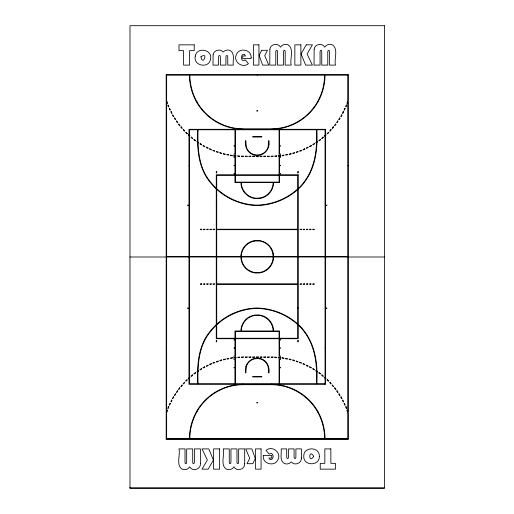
<?xml version="1.0" encoding="UTF-8"?>
<svg xmlns="http://www.w3.org/2000/svg" width="514" height="514" viewBox="0 0 514 514"><rect width="100%" height="100%" fill="white"/><g stroke="black" fill="none" stroke-linecap="round" stroke-linejoin="round"><path stroke-width="0.77" d="M197.048 411.547C192.429 419.726 189.942 429.017 189.852 438.41L324.604 438.41C324.514 429.017 322.021 419.726 317.408 411.547A53.739 53.739 0 0 0 270.852 384.684L243.597 384.684A53.739 53.739 0 0 0 197.042 411.547M270.974 129.31L277.958 128.853A54.176 54.176 0 0 0 317.806 102.228C322.471 93.978 324.951 84.611 325.06 75.14L347.817 75.14L347.817 100.577L346.892 103.301L347.4 103.468L347.817 102.035L347.817 256.544L325.51 256.544L325.51 205.561L326.878 205.561L326.878 205.105L325.51 205.105L325.51 135.561M243.482 384.234L236.498 384.69A54.176 54.176 0 0 0 196.65 411.316C191.985 419.565 189.499 428.939 189.396 438.41L166.639 438.41L166.639 412.967L167.564 410.249L167.056 410.076L166.639 411.508L166.639 257M254.61 241.085L258.767 240.944M166.183 75.14L189.396 75.14C189.499 84.611 191.985 93.978 196.65 102.228A54.176 54.176 0 0 0 236.498 128.853L243.482 129.31M196.329 101.573L196.836 101.573M317.62 101.573L318.127 101.573M189.396 129.766L234.924 129.766L234.924 145.7L234.011 145.7L234.011 146.149L234.924 146.149L234.924 153.892L234.011 153.892L234.011 157.535L234.924 157.535L234.924 165.27L234.011 165.27L234.011 165.726L234.924 165.726L234.924 173.469L234.011 173.469L234.011 173.918L234.924 173.918L234.924 182.573L240.976 182.573L241.06 185.008A16.39 16.39 0 0 0 255.644 198.629L259.923 198.481A16.39 16.39 0 0 0 273.538 183.896L273.493 182.573L279.532 182.573L279.532 173.918L280.445 173.918L280.445 173.469L279.532 173.469L279.532 165.726L280.445 165.726L280.445 165.27L279.532 165.27L279.532 157.535L280.445 157.535L280.445 153.892L279.532 153.892L279.532 146.149L280.445 146.149L280.445 145.7L279.532 145.7L279.532 129.766L325.054 129.766L325.054 256.544L189.396 256.544L189.396 135.959M188.946 165.726L189.396 165.726M347.817 165.726L348.274 165.726M216.259 205.561L216.715 205.561M129.991 257L384.466 257M297.741 307.982L298.197 307.982M166.183 347.817L166.639 347.817M325.054 347.817L325.51 347.817M325.054 383.778L279.532 383.778L279.532 367.851L280.445 367.851L280.445 367.394L279.532 367.394L279.532 359.652L280.445 359.652L280.445 356.009L279.532 356.009L279.532 348.274L280.445 348.274L280.445 347.817L279.532 347.817L279.532 340.082L280.445 340.082L280.445 339.625L279.532 339.625L279.532 330.971L273.474 330.971L273.39 328.536A16.39 16.39 0 0 0 258.805 314.915L254.533 315.063A16.39 16.39 0 0 0 240.918 329.647L240.963 330.971L234.924 330.971L234.924 339.625L234.011 339.625L234.011 340.082L234.924 340.082L234.924 347.817L234.011 347.817L234.011 348.274L234.924 348.274L234.924 356.009L234.011 356.009L234.011 359.652L234.924 359.652L234.924 367.394L234.011 367.394L234.011 367.851L234.924 367.851L234.924 383.778L189.396 383.778L189.396 257M196.329 411.971L196.836 411.971M317.62 411.971L318.127 411.971M348.274 438.41L325.06 438.41C324.951 428.939 322.471 419.565 317.806 411.316A54.176 54.176 0 0 0 277.958 384.69L270.974 384.234M166.183 438.86L348.274 438.86M129.534 487.844L384.466 487.844M197.048 101.997C192.429 93.818 189.942 84.527 189.852 75.14L324.604 75.14C324.514 84.527 322.021 93.818 317.408 101.997A53.739 53.739 0 0 1 270.852 128.86L243.597 128.86A53.739 53.739 0 0 1 197.042 102.003M273.39 254.102L273.48 256.544M272.94 254.179L273.024 256.544M273.037 257L273.082 258.285A15.928 15.928 0 0 1 259.846 272.459L255.689 272.6A15.928 15.928 0 0 1 241.516 259.364L241.432 257M241.419 256.544L241.374 255.265A15.928 15.928 0 0 1 254.61 241.034M240.918 255.22L241.06 259.442A16.39 16.39 0 0 0 255.644 273.056L259.923 272.908A16.39 16.39 0 0 0 273.538 258.324L273.493 257.045M347.817 257L347.817 411.553L347.323 410.101L346.892 410.249L347.817 412.967L347.817 438.86M326.197 256.544L326.197 257M325.51 134.957L325.51 129.31L188.946 129.31L188.946 205.105L187.578 205.105L187.578 205.561L188.946 205.561L188.946 256.544L166.639 256.544L166.639 101.99L167.134 103.442L167.564 103.301L166.639 100.577L166.639 74.684M325.51 257L325.51 307.982L326.878 307.982L326.878 308.439L325.51 308.439L325.51 384.234L188.946 384.234L188.946 378.587M325.054 257L325.054 377.584M325.054 378.188L325.054 384.234M316.862 129.766C317.973 150.711 315.243 171.682 300.041 187.443C288.527 198.635 273.275 205.086 257.225 205.561C235.81 205.195 215.623 193.27 204.97 174.689C197.627 160.843 197.196 145.077 197.594 129.766M316.862 383.778C317.973 362.833 315.243 341.861 300.041 326.101C288.527 314.915 273.275 308.458 257.225 307.982C235.81 308.349 215.623 320.273 204.97 338.861C197.627 352.7 197.196 368.467 197.594 383.778M316.406 129.766C317.504 150.589 314.838 171.445 299.72 187.122C288.296 198.231 273.152 204.636 257.225 205.105C235.971 204.745 215.938 192.904 205.362 174.458C198.057 160.683 197.659 144.993 198.051 129.766M316.406 383.778C317.511 362.955 314.844 342.099 299.726 326.422C288.296 315.32 273.152 308.908 257.231 308.439C235.971 308.805 215.938 320.64 205.369 339.086C198.063 352.861 197.659 368.551 198.051 383.778M297.741 256.544L297.741 229.687L216.715 229.687L216.715 256.544M297.741 257L297.741 283.856L216.715 283.856L216.715 257M257.225 74.684L257.225 75.14M257.225 438.41L257.225 438.86M189.396 129.31L189.396 135.355M188.946 257L188.946 307.982L187.578 307.982L187.578 308.439L188.946 308.439L188.946 377.983M188.259 256.544L188.259 257M240.918 255.162A16.39 16.39 0 0 1 254.533 240.578L258.805 240.488A16.39 16.39 0 0 1 273.39 254.051M258.767 240.893A15.928 15.928 0 0 1 272.94 254.128M251.147 57.562L251.083 58.602L242.672 58.602L242.749 55.975L245.563 55.975L244.413 54.433L242.769 54.548C240.893 55.846 240.899 59.136 242.73 60.472L243.655 60.691L245.255 59.862L248.416 63.659C242.653 68.818 232.932 61.834 236.299 54.715C239.01 47.166 251.629 49.389 251.147 57.562M263.367 455.398C261.722 464.026 275.228 467.387 278.158 459.285C281.524 452.166 271.803 445.182 266.04 450.341L269.201 454.138L270.801 453.309L271.726 453.528C273.557 454.864 273.564 458.154 271.688 459.452L270.043 459.567L268.886 458.025L271.707 458.025L271.784 455.398L263.367 455.398M234.204 155.62L234.172 156.076L235.99 156.192L236.022 155.742L234.204 155.62M237.834 155.858L237.809 156.314L239.627 156.436L239.652 155.98L237.834 155.858M274.829 357.114L274.804 357.564L276.616 357.686L276.648 357.23L274.829 357.114M278.466 357.352L278.434 357.802L280.252 357.924L280.284 357.468L278.466 357.352M200.421 463.499C201.07 469.295 192.352 472.109 189.711 466.796C188.252 469.411 184.899 470.271 182.207 469.224C175.615 465.112 180.626 454.961 178.981 448.902L185.008 448.902L185.008 462.073L185.162 463.371L185.792 463.692L186.46 463.313L186.678 462.182L186.678 448.902L192.705 448.902L192.705 462.073L192.866 463.365L193.508 463.692L194.176 463.287L194.395 462.073L194.395 448.902L200.421 448.902L200.421 463.499M269.869 49.203L269.766 65.098L275.787 65.098L275.787 51.927L276.012 50.713L276.68 50.308L277.316 50.635L277.476 51.927L277.476 65.098L283.503 65.098L283.503 51.818L283.728 50.687L284.39 50.308L285.026 50.629L285.18 51.927L285.18 65.098L291.2 65.098C289.555 59.039 294.567 48.888 287.975 44.776C285.283 43.729 281.929 44.59 280.477 47.204C278.17 42.495 270.364 44.05 269.869 49.203M244.69 463.499C245.339 469.295 236.62 472.109 233.979 466.796C232.527 469.411 229.173 470.271 226.481 469.224C219.889 465.112 224.894 454.961 223.249 448.902L229.276 448.902L229.276 462.073L229.43 463.371L230.06 463.692L230.728 463.313L230.953 462.182L230.953 448.902L236.973 448.902L236.973 462.073L237.14 463.365L237.776 463.692L238.445 463.287L238.669 462.073L238.669 448.902L244.69 448.902L244.69 463.499M314.138 49.203L314.035 65.098L320.061 65.098L320.061 51.927L320.28 50.713L320.948 50.308L321.584 50.635L321.751 51.927L321.751 65.098L327.771 65.098L327.771 51.818L327.996 50.687L328.664 50.308L329.294 50.629L329.448 51.927L329.448 65.098L335.475 65.098C333.83 59.039 338.842 48.888 332.25 44.776C329.551 43.729 326.204 44.59 324.745 47.204C322.439 42.495 314.639 44.05 314.138 49.203M213.104 54.792L213.002 65.098L218.546 65.098L218.546 57.131L218.778 55.897L219.472 55.486L220.172 55.84L220.377 57.118L220.377 65.098L225.922 65.098L225.922 57.131L226.16 55.897L226.86 55.486L227.554 55.84L227.747 57.118L227.747 65.098L233.298 65.098C232.611 60.536 235.303 53.218 230.028 50.513C227.67 49.415 224.901 50.263 223.166 52.087C220.255 48.335 213.74 50.115 213.104 54.792M301.455 458.013C301.814 463.255 294.535 466.147 291.29 461.913C289.555 463.737 286.786 464.585 284.428 463.487C279.153 460.782 281.845 453.464 281.158 448.902L286.709 448.902L286.709 456.882L286.902 458.16L287.596 458.514L288.296 458.102L288.534 456.869L288.534 448.902L294.079 448.902L294.079 456.882L294.284 458.16L294.985 458.514L295.678 458.102L295.903 456.869L295.903 448.902L301.455 448.902L301.455 458.013M195.269 56.122C192.885 65.818 208.941 69.056 210.541 59.226C212.924 49.53 196.901 46.369 195.269 56.122M319.329 456.316C319.779 466.237 303.324 466.269 303.768 456.316C303.337 446.358 319.753 446.37 319.329 456.316M269.066 144.106C268.835 148.16 266.528 151.932 263.014 153.975A11.848 11.848 0 0 1 251.442 153.975C246.739 151.386 244.812 145.815 245.39 140.688L245.846 140.688L246.334 146.959A11.392 11.392 0 0 0 251.667 153.583C255.105 155.427 259.352 155.427 262.789 153.583A11.392 11.392 0 0 0 268.122 146.959L268.61 140.688L269.066 140.688L269.066 144.106M245.891 366.469L245.39 372.856L245.846 372.856L246.334 366.585A11.392 11.392 0 0 1 251.667 359.967C255.105 358.117 259.352 358.117 262.789 359.967A11.392 11.392 0 0 1 268.122 366.585L268.61 372.856L269.066 372.856C269.644 367.728 267.717 362.158 263.014 359.569A11.848 11.848 0 0 0 251.442 359.569L249.02 361.368L247.125 363.719L245.891 366.469M200.916 56.836C202.58 66.743 208.935 51.092 200.916 56.836M313.694 456.303C308.477 464.81 308.451 447.816 313.694 456.303M223.462 153.66L223.378 154.11L225.164 154.463L225.248 154.02L223.462 153.66M227.034 154.373L226.95 154.817L228.736 155.177L228.82 154.727L227.034 154.373M230.606 155.087L230.516 155.53L232.302 155.883L232.392 155.44L230.606 155.087M282.147 357.66L282.064 358.104L283.85 358.464L283.934 358.014L282.147 357.66M285.72 358.367L285.636 358.817L287.416 359.17L287.506 358.727L285.72 358.367M289.292 359.08L289.202 359.524L290.988 359.884L291.078 359.434L289.292 359.08M213.085 150.281L212.937 150.711L214.659 151.296L214.807 150.865L213.085 150.281M216.535 151.45L216.388 151.881L218.109 152.465L218.257 152.035L216.535 151.45M219.979 152.619L219.838 153.05L221.56 153.635L221.707 153.204L219.979 152.619M292.896 359.909L292.749 360.34L294.477 360.924L294.618 360.494L292.896 359.909M296.347 361.079L296.199 361.509L297.921 362.094L298.069 361.663L296.347 361.079M299.791 362.248L299.649 362.678L301.371 363.263L301.519 362.833L299.791 362.248M168.804 406.831L168.149 408.521L167.718 408.373L168.399 406.625L168.804 406.831M346.308 105.023L345.646 106.719L346.057 106.918L346.738 105.171L346.308 105.023M261.665 50.308L259.14 55.441L262.615 65.098L268.758 65.098L264.723 55.692L267.434 50.308L261.665 50.308M255.317 458.559L252.792 463.692L247.022 463.692L249.733 458.308L245.698 448.902L251.841 448.902L255.317 458.559M203.248 145.533L203.049 145.937L204.681 146.747L204.887 146.336L203.248 145.533M206.519 147.145L206.313 147.55L207.952 148.353L208.151 147.948L206.519 147.145M209.783 148.752L209.583 149.163L211.215 149.966L211.415 149.561L209.783 148.752M170.012 403.361L169.202 404.993L169.614 405.193L170.417 403.561L170.012 403.361M171.618 400.098L170.815 401.73L171.22 401.929L172.029 400.297L171.618 400.098M343.23 111.615L342.427 113.247L342.838 113.453L343.641 111.814L343.23 111.615M344.843 108.351L344.039 109.983L344.444 110.182L345.254 108.55L344.843 108.351M303.241 363.578L303.042 363.983L304.673 364.792L304.873 364.381L303.241 363.578M306.505 365.191L306.305 365.595L307.937 366.405L308.137 365.994L306.505 365.191M309.775 366.797L309.569 367.208L311.208 368.011L311.407 367.606L309.775 366.797M306.248 44.846L301.056 53.912L305.637 65.098L312.403 65.098L307.089 54.034L312.435 44.846L306.248 44.846M213.4 460.088L208.209 469.154L202.021 469.154L207.36 459.966L202.053 448.902L208.819 448.902L213.4 460.088M173.366 396.84L172.428 398.459L172.832 398.665L173.745 397.091L173.366 396.84M341.624 114.879L340.711 116.453L341.09 116.71L342.028 115.085L341.624 114.879M194.144 139.506L193.887 139.885L195.404 140.894L195.654 140.515L194.144 139.506M197.17 141.53L196.92 141.909L198.43 142.918L198.687 142.539L197.17 141.53M200.197 143.554L199.946 143.933L201.456 144.942L201.713 144.562L200.197 143.554M337.679 120.996L336.664 122.512L337.043 122.762L338.051 121.246L337.679 120.996M339.703 117.969L338.687 119.486L339.067 119.736L340.075 118.22L339.703 117.969M175.39 393.808L174.374 395.324L174.754 395.574L175.769 394.065L175.39 393.808M177.414 390.781L176.398 392.298L176.777 392.548L177.793 391.032L177.414 390.781M312.994 368.602L312.743 368.981L314.26 369.99L314.51 369.617L312.994 368.602M316.026 370.626L315.769 371.005L317.286 372.014L317.536 371.635L316.026 370.626M319.053 372.65L318.802 373.029L320.312 374.038L320.569 373.659L319.053 372.65M335.655 124.022L334.511 125.442L334.852 125.737L336.034 124.279L335.655 124.022M179.604 387.807L178.422 389.265L178.801 389.522L179.945 388.102L179.604 387.807M187.289 133.512L186.993 133.852L185.644 132.618L185.946 132.284L187.289 133.512M188.664 134.707L188.362 135.053L189.73 136.255L190.032 135.908L188.664 134.707M191.401 137.109L191.099 137.45L192.467 138.651L192.769 138.311L191.401 137.109M330.913 129.547L329.712 130.916L330.052 131.218L331.254 129.849L330.913 129.547M333.31 126.81L332.108 128.179L332.455 128.474L333.65 127.106L333.31 126.81M182.001 385.07L180.799 386.438L181.146 386.734L182.341 385.365L182.001 385.07M184.404 382.332L183.202 383.701L183.543 383.997L184.744 382.628L184.404 382.332M321.989 374.892L321.687 375.233L323.055 376.434L323.357 376.094L321.989 374.892M324.726 377.295L324.424 377.636L325.792 378.837L326.094 378.49L324.726 377.295M327.463 379.692L327.161 380.039L328.51 381.259L328.812 380.925L327.463 379.692M328.812 132.618L327.463 133.852L327.161 133.512L328.51 132.284L328.812 132.618M186.993 379.692L185.644 380.925L185.946 381.259L187.289 380.039L186.993 379.692M179.945 125.442L179.604 125.737L178.422 124.279L178.801 124.022L179.945 125.442M181.146 126.81L180.799 127.106L182.001 128.474L182.341 128.179L181.146 126.81M183.543 129.547L183.202 129.849L184.404 131.218L184.744 130.916L183.543 129.547M323.055 137.109L321.687 138.311L321.989 138.651L323.357 137.45L323.055 137.109M325.792 134.707L324.424 135.908L324.726 136.255L326.094 135.053L325.792 134.707M189.73 377.295L188.362 378.49L188.664 378.837L190.032 377.636L189.73 377.295M192.467 374.892L191.099 376.094L191.401 376.434L192.769 375.233L192.467 374.892M330.052 382.332L329.712 382.628L330.913 383.997L331.254 383.701L330.052 382.332M332.455 385.07L332.108 385.365L333.31 386.734L333.65 386.438L332.455 385.07M334.852 387.807L334.511 388.102L335.655 389.522L336.034 389.265L334.852 387.807M173.745 116.453L173.366 116.71L172.428 115.085L172.832 114.879L173.745 116.453M174.754 117.969L174.374 118.22L175.39 119.736L175.769 119.486L174.754 117.969M176.777 120.996L176.398 121.246L177.414 122.762L177.793 122.512L176.777 120.996M314.26 143.554L312.743 144.562L312.994 144.942L314.51 143.933L314.26 143.554M317.286 141.53L315.769 142.539L316.026 142.918L317.536 141.909L317.286 141.53M320.312 139.506L318.802 140.515L319.053 140.894L320.569 139.885L320.312 139.506M195.404 372.65L193.887 373.659L194.144 374.038L195.654 373.029L195.404 372.65M198.43 370.626L196.92 371.635L197.17 372.014L198.687 371.005L198.43 370.626M201.456 368.602L199.946 369.617L200.197 369.99L201.713 368.981L201.456 368.602M337.043 390.781L336.664 391.032L337.679 392.548L338.051 392.298L337.043 390.781M339.067 393.808L338.687 394.065L339.703 395.574L340.075 395.324L339.067 393.808M341.09 396.84L340.711 397.091L341.624 398.665L342.028 398.459L341.09 396.84M168.804 106.719L168.399 106.918L167.718 105.171L168.149 105.023L168.804 106.719M169.614 108.351L169.202 108.55L170.012 110.182L170.417 109.983L169.614 108.351M171.22 111.615L170.815 111.814L171.618 113.453L172.029 113.247L171.22 111.615M304.673 148.752L303.042 149.561L303.241 149.966L304.873 149.163L304.673 148.752M307.937 147.145L306.305 147.948L306.505 148.353L308.137 147.55L307.937 147.145M311.208 145.533L309.569 146.336L309.775 146.747L311.407 145.937L311.208 145.533M204.681 366.797L203.049 367.606L203.248 368.011L204.887 367.208L204.681 366.797M207.952 365.191L206.313 365.994L206.519 366.405L208.151 365.595L207.952 365.191M211.215 363.578L209.583 364.381L209.783 364.792L211.415 363.983L211.215 363.578M342.838 400.098L342.427 400.297L343.23 401.929L343.641 401.73L342.838 400.098M344.444 403.361L344.039 403.561L344.843 405.193L345.254 404.993L344.444 403.361M346.057 406.625L345.646 406.831L346.308 408.521L346.738 408.373L346.057 406.625M294.477 152.619L292.749 153.204L292.896 153.635L294.618 153.05L294.477 152.619M297.921 151.45L296.199 152.035L296.347 152.465L298.069 151.881L297.921 151.45M301.371 150.281L299.649 150.865L299.791 151.296L301.519 150.711L301.371 150.281M214.659 362.248L212.937 362.833L213.085 363.263L214.807 362.678L214.659 362.248M218.109 361.079L216.388 361.663L216.535 362.094L218.257 361.509L218.109 361.079M221.56 359.909L219.838 360.494L219.979 360.924L221.707 360.34L221.56 359.909M283.85 155.087L282.064 155.44L282.147 155.883L283.934 155.53L283.85 155.087M287.416 154.373L285.636 154.727L285.72 155.177L287.506 154.817L287.416 154.373M290.988 153.66L289.202 154.02L289.292 154.463L291.078 154.11L290.988 153.66M225.164 359.08L223.378 359.434L223.462 359.884L225.248 359.524L225.164 359.08M228.736 358.367L226.95 358.727L227.034 359.17L228.82 358.817L228.736 358.367M232.302 357.66L230.516 358.014L230.606 358.464L232.392 358.104L232.302 357.66M276.616 155.858L274.804 155.98L274.829 156.436L276.648 156.314L276.616 155.858M280.252 155.62L278.434 155.742L278.466 156.192L280.284 156.076L280.252 155.62M235.99 357.352L234.172 357.468L234.204 357.924L236.022 357.802L235.99 357.352M239.627 357.114L237.809 357.23L237.834 357.686L239.652 357.564L239.627 357.114M272.985 156.095L271.167 156.172L271.167 156.629L272.985 156.552L272.985 156.095M243.289 356.922L241.471 356.992L241.471 357.448L243.289 357.371L243.289 356.922M259.846 198.031L255.689 198.173A15.928 15.928 0 0 1 241.516 184.937L241.432 182.573L273.037 182.573L273.082 183.851A15.928 15.928 0 0 1 259.846 198.031M258.767 315.371L254.61 315.519A15.928 15.928 0 0 0 241.374 329.692L241.419 330.971L273.024 330.971L272.94 328.607A15.928 15.928 0 0 0 258.767 315.371M384.466 25.7L129.991 25.7L129.991 488.3L384.466 488.3L384.466 25.7M194.215 44.846L178.981 44.846L178.981 50.661L183.594 50.661L183.594 65.098L189.621 65.098L189.621 50.661L194.215 50.661L194.215 44.846M258.934 44.846L253.383 44.846L253.383 65.098L258.934 65.098L258.934 44.846M300.876 44.846L294.85 44.846L294.85 65.098L300.876 65.098L300.876 44.846M348.274 74.684L166.183 74.684L166.183 439.316L348.274 439.316L348.274 74.684M257.681 110.651L256.775 110.651L256.775 111.108L257.681 111.108L257.681 110.651M279.076 129.766L235.38 129.766L235.38 182.117L279.076 182.117L279.076 129.766M261.78 136.602L252.676 136.602L252.676 137.052L261.78 137.052L261.78 136.602M247.112 156.172L245.294 156.172L245.294 156.629L247.112 156.629L247.112 156.172M250.755 156.172L248.937 156.172L248.937 156.629L250.755 156.629L250.755 156.172M254.398 156.172L252.573 156.172L252.573 156.629L254.398 156.629L254.398 156.172M258.24 156.172L256.216 156.172L256.216 156.629L258.24 156.629L258.24 156.172M261.877 156.172L260.058 156.172L260.058 156.629L261.877 156.629L261.877 156.172M265.52 156.172L263.701 156.172L263.701 156.629L265.52 156.629L265.52 156.172M269.163 156.172L267.344 156.172L267.344 156.629L269.163 156.629L269.163 156.172M216.715 171.644L216.259 171.644L216.259 173.012L216.715 173.012L216.715 171.644M298.197 171.644L297.741 171.644L297.741 173.012L298.197 173.012L298.197 171.644M298.197 174.831L216.259 174.831L216.259 338.713L298.197 338.713L298.197 174.831M297.741 175.287L216.715 175.287L216.715 229.231L297.741 229.231L297.741 175.287M201.687 229.231L200.325 229.231L200.325 229.687L201.687 229.687L201.687 229.231M204.874 229.231L203.512 229.231L203.512 229.687L204.874 229.687L204.874 229.231M208.061 229.231L206.699 229.231L206.699 229.687L208.061 229.687L208.061 229.231M211.248 229.231L209.885 229.231L209.885 229.687L211.248 229.687L211.248 229.231M214.434 229.231L213.072 229.231L213.072 229.687L214.434 229.687L214.434 229.231M301.384 229.231L300.022 229.231L300.022 229.687L301.384 229.687L301.384 229.231M304.571 229.231L303.202 229.231L303.202 229.687L304.571 229.687L304.571 229.231M307.757 229.231L306.389 229.231L306.389 229.687L307.757 229.687L307.757 229.231M310.944 229.231L309.576 229.231L309.576 229.687L310.944 229.687L310.944 229.231M314.131 229.231L312.763 229.231L312.763 229.687L314.131 229.687L314.131 229.231M201.687 283.856L200.325 283.856L200.325 284.313L201.687 284.313L201.687 283.856M204.874 283.856L203.512 283.856L203.512 284.313L204.874 284.313L204.874 283.856M208.061 283.856L206.699 283.856L206.699 284.313L208.061 284.313L208.061 283.856M211.248 283.856L209.885 283.856L209.885 284.313L211.248 284.313L211.248 283.856M214.434 283.856L213.072 283.856L213.072 284.313L214.434 284.313L214.434 283.856M301.384 283.856L300.022 283.856L300.022 284.313L301.384 284.313L301.384 283.856M304.571 283.856L303.202 283.856L303.202 284.313L304.571 284.313L304.571 283.856M307.757 283.856L306.389 283.856L306.389 284.313L307.757 284.313L307.757 283.856M310.944 283.856L309.576 283.856L309.576 284.313L310.944 284.313L310.944 283.856M314.131 283.856L312.763 283.856L312.763 284.313L314.131 284.313L314.131 283.856M297.741 284.313L216.715 284.313L216.715 338.257L297.741 338.257L297.741 284.313M279.076 331.427L235.38 331.427L235.38 383.778L279.076 383.778L279.076 331.427M216.715 340.531L216.259 340.531L216.259 341.9L216.715 341.9L216.715 340.531M298.197 340.531L297.741 340.531L297.741 341.9L298.197 341.9L298.197 340.531M247.112 356.922L245.294 356.922L245.294 357.371L247.112 357.371L247.112 356.922M250.755 356.922L248.937 356.922L248.937 357.371L250.755 357.371L250.755 356.922M254.398 356.922L252.573 356.922L252.573 357.371L254.398 357.371L254.398 356.922M258.24 356.922L256.216 356.922L256.216 357.371L258.24 357.371L258.24 356.922M261.877 356.922L260.058 356.922L260.058 357.371L261.877 357.371L261.877 356.922M265.52 356.922L263.701 356.922L263.701 357.371L265.52 357.371L265.52 356.922M269.163 356.922L267.344 356.922L267.344 357.371L269.163 357.371L269.163 356.922M261.78 376.492L252.676 376.492L252.676 376.948L261.78 376.948L261.78 376.492M257.681 402.436L256.775 402.436L256.775 402.892L257.681 402.892L257.681 402.436M219.6 448.902L213.58 448.902L213.58 469.154L219.6 469.154L219.6 448.902M261.067 448.902L255.522 448.902L255.522 469.154L261.067 469.154L261.067 448.902M330.862 448.902L324.835 448.902L324.835 463.339L320.235 463.339L320.235 469.154L335.475 469.154L335.475 463.339L330.862 463.339L330.862 448.902M243.289 156.172L241.471 156.095L241.471 156.552L243.289 156.629L243.289 156.172M272.985 356.992L271.167 356.922L271.167 357.371L272.985 357.448L272.985 356.992"/></g></svg>
